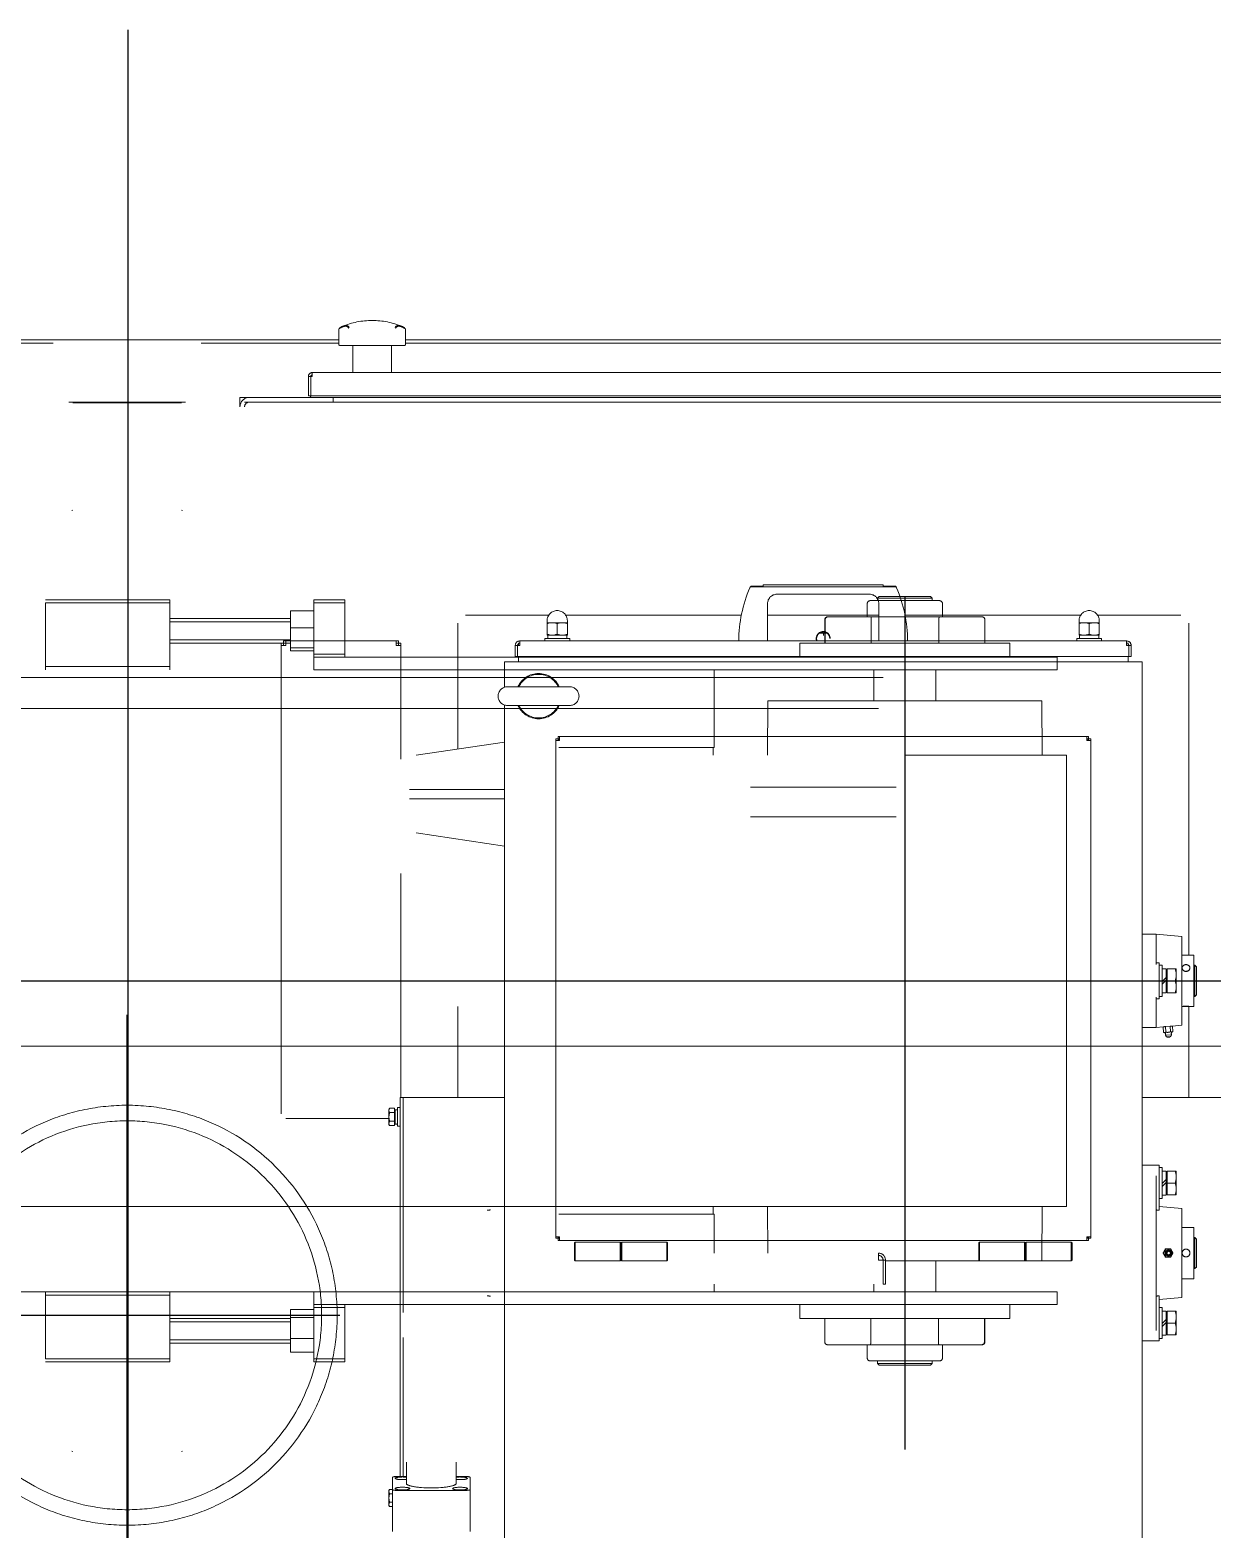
# Model space of a CAD drawing. Extents: x -681219 to -550379, y -242630 to -158199.
# Drawn here: x -668518 to -667758, y -209919 to -208955 of the extents above; entities that cross this region are included whole.
import ezdxf
from ezdxf.lldxf.tags import DXFTag

# ---------------------------------------------------------------- set-up
doc = ezdxf.new("R2010")
doc.units = 0
doc.header["$LTSCALE"] = 1000
doc.linetypes.add('DASHED2', pattern=[9.525, 6.35, -3.175])
doc.layers.get('0').update_dxf_attribs({"linetype": 'CONTINUOUS'})
doc.layers.add('center', color=253, linetype='CENTER2')
doc.layers.add('future', color=4, linetype='DASHED2', lineweight=0)
tags = doc.linetypes.add('CENTER2', pattern=[28.575, 19.05, -3.175, 3.175, -3.175]).pattern_tags.tags
tags[10:11] = [DXFTag(74, 4), DXFTag(75, 0), DXFTag(340, '0'), DXFTag(46, 0.0), DXFTag(50, 0.0), DXFTag(44, 0.0), DXFTag(45, 0.0)]
tags[8:9] = [DXFTag(74, 4), DXFTag(75, 0), DXFTag(340, '0'), DXFTag(46, 0.0), DXFTag(50, 0.0), DXFTag(44, 0.0), DXFTag(45, 0.0)]
tags[6:7] = [DXFTag(74, 4), DXFTag(75, 0), DXFTag(340, '0'), DXFTag(46, 0.0), DXFTag(50, 0.0), DXFTag(44, 0.0), DXFTag(45, 0.0)]
tags[4:5] = [DXFTag(74, 4), DXFTag(75, 0), DXFTag(340, '0'), DXFTag(46, 0.0), DXFTag(50, 0.0), DXFTag(44, 0.0), DXFTag(45, 0.0)]

# ---------------------------------------------------------------- blocks, each defined once
blk = doc.blocks.new('9001010002801XY_A_LD-PSC-Ⅲ_B_V_1', base_point=(1910.02, 1482.93))
at = {"color": 0, "linetype": 'ByBlock', "lineweight": -2}
blk.add_line((2483.02, 2235.93), (2483.02, 729.93), dxfattribs=at)
for radius in [135, 125]:
    blk.add_circle((2310.02, 1482.93), radius, dxfattribs=at)
at = {"layer": 'center', "ltscale": 2.017226}
blk.add_line((2310.02, 1634.39), (2310.02, 1346.18), dxfattribs=at)
at = {"layer": 'center', "ltscale": 11.787254}
blk.add_line((1316.8, 1482.93), (2503.25, 1482.93), dxfattribs=at)
blk = doc.blocks.new('*U130')
at = {"color": 0, "linetype": 'ByBlock', "lineweight": -2}
for p, q in [((135.53, 409), (135.53, 419.07)), ((178.35, 419.07), (178.35, 409)), ((-136.65, 412), (135.53, 412)), ((-136.65, 410), (-48.06, 410)), ((46.94, 410), (135.53, 410)), ((136.58, 408.5), (136.03, 408.5)), ((136.58, 408.5), (142.33, 408.5)), ((142.33, 408.5), (147.63, 408.5)), ((144.44, 391), (144.44, 408.5)), ((147.63, 408.5), (166.25, 408.5)), ((166.25, 408.5), (171.55, 408.5)), ((169.44, 408.5), (169.44, 391)), ((171.55, 408.5), (177.3, 408.5)), ((177.85, 408.5), (177.3, 408.5)), ((178.35, 412), (715.53, 412)), ((178.35, 410), (715.53, 410)), ((115.94, 388.5), (117.44, 388.5)), ((115.94, 388.5), (115.94, 376)), ((117.44, 388.5), (117.44, 376)), ((117.44, 376), (117.44, 388.5)), ((117.44, 388.5), (118.44, 388.5)), ((775.44, 391), (118.44, 391)), ((118.44, 388.5), (118.44, 391)), ((-38.06, 372), (36.94, 372)), ((34.44, 371.5), (-35.56, 371.5)), ((71.94, 369), (71.94, 375)), ((71.94, 375), (77.94, 375)), ((74.94, 372), (818.94, 372)), ((77.94, 375), (131.94, 375)), ((77.94, 372), (131.94, 372)), ((115.94, 376), (117.44, 376)), ((776.44, 376), (117.44, 376)), ((761.94, 375), (131.94, 375)), ((131.94, 375), (131.94, 372)), ((131.94, 375), (131.94, 372)), ((761.94, 372), (131.94, 372)), ((-35.56, 302.51), (-36.06, 302.41)), ((34.94, 302.41), (34.44, 302.51)), ((400.5, 253.69), (400.1, 253.22)), ((400.1, 253.22), (493.78, 253.22)), ((408.41, 253.69), (400.5, 253.69)), ((408.41, 254.5), (408.41, 253.69)), ((408.41, 254.5), (485.46, 254.5)), ((485.46, 254.5), (485.46, 253.69)), ((493.38, 253.69), (485.46, 253.69)), ((493.78, 253.22), (493.38, 253.69)), ((26.94, 245), (-53.06, 245)), ((-53.06, 202), (-53.06, 243)), ((-53.06, 243), (26.94, 243)), ((26.94, 243), (26.94, 245)), ((26.94, 202), (26.94, 243)), ((119.44, 245), (119.44, 243)), ((139.44, 245), (119.44, 245)), ((119.44, 243), (119.44, 210)), ((139.44, 243), (119.44, 243)), ((139.44, 245), (139.44, 243)), ((139.44, 243), (139.44, 210)), ((411.19, 242.5), (411.19, 218.5)), ((476.69, 248.5), (417.19, 248.5)), ((475.24, 234), (475.24, 242.4)), ((477.24, 244.4), (521.64, 244.4)), ((481.94, 246), (482.94, 247)), ((481.94, 246), (516.94, 246)), ((481.94, 244.4), (481.94, 246)), ((482.69, 218.5), (482.69, 242.5)), ((482.94, 247), (515.94, 247)), ((515.94, 247), (516.94, 246)), ((516.94, 246), (516.94, 244.4)), ((523.64, 242.4), (523.64, 234)), ((26.94, 233), (104.44, 233)), ((104.44, 226.89), (104.44, 237.83)), ((119.44, 237.83), (104.44, 237.83)), ((270.46, 235), (216.94, 235)), ((269.44, 230.2), (269.44, 231.5)), ((394.29, 235), (281.42, 235)), ((282.44, 231.5), (282.44, 230.2)), ((482.69, 235), (411.19, 235)), ((447.91, 217), (447.91, 232)), ((448.19, 217), (448.19, 232)), ((449.91, 234), (450.19, 234)), ((468.14, 234), (450.19, 234)), ((477.51, 234), (468.14, 234)), ((521.63, 234), (477.51, 234)), ((477.85, 232), (477.85, 217)), ((612.46, 235), (499.59, 235)), ((521.31, 232), (521.31, 217)), ((531.07, 234), (521.63, 234)), ((548.97, 234), (531.07, 234)), ((550.97, 232), (550.97, 217)), ((611.44, 230.2), (611.44, 231.5)), ((676.94, 235), (623.42, 235)), ((624.44, 231.5), (624.44, 230.2)), ((26.94, 230.75), (104.44, 230.75)), ((104.44, 214.06), (104.44, 226.89)), ((119.44, 226.89), (104.44, 226.89)), ((211.94, 230), (211.94, 148.93)), ((269.44, 230.2), (282.44, 230.2)), ((269.44, 230.2), (269.44, 229.62)), ((269.44, 229.62), (269.44, 222.78)), ((269.44, 222.78), (269.44, 222.2)), ((269.44, 222.2), (282.44, 222.2)), ((269.79, 220.1), (269.79, 222.2)), ((275.94, 229.62), (275.94, 222.78)), ((282.09, 222.2), (282.09, 220.1)), ((282.44, 229.62), (282.44, 230.2)), ((282.44, 229.62), (282.44, 222.78)), ((282.44, 222.2), (282.44, 222.78)), ((449.35, 223.5), (444.53, 223.5)), ((447.08, 223.5), (447.08, 221.94)), ((611.44, 230.2), (624.44, 230.2)), ((611.44, 230.2), (611.44, 229.62)), ((611.44, 229.62), (611.44, 222.78)), ((611.44, 222.78), (611.44, 222.2)), ((611.44, 222.2), (624.44, 222.2)), ((611.79, 220.1), (611.79, 222.2)), ((617.94, 229.62), (617.94, 222.78)), ((624.09, 222.2), (624.09, 220.1)), ((624.44, 229.62), (624.44, 230.2)), ((624.44, 229.62), (624.44, 222.78)), ((624.44, 222.2), (624.44, 222.78)), ((681.94, 16.5), (681.94, 230)), ((26.94, 219.25), (104.44, 219.25)), ((104.44, 217), (26.94, 217)), ((98.44, 217), (99.94, 217)), ((98.44, 217), (98.44, 215.5)), ((98.44, 215.5), (101.44, 215.5)), ((98.44, 215.5), (98.44, -85.5)), ((99.94, 218.5), (99.94, 217)), ((101.44, 218.5), (99.94, 218.5)), ((101.44, 217), (99.94, 217)), ((99.94, 217), (99.94, 215.5)), ((101.44, 218.5), (101.44, 215.5)), ((172.44, 218.5), (101.44, 218.5)), ((104.44, 212.17), (104.44, 214.06)), ((119.44, 214.06), (104.44, 214.06)), ((119.44, 212.17), (104.44, 212.17)), ((172.44, 218.5), (172.44, 215.5)), ((173.94, 218.5), (172.44, 218.5)), ((173.94, 217), (172.44, 217)), ((175.44, 215.5), (172.44, 215.5)), ((173.94, 218.5), (173.94, 217)), ((175.44, 217), (173.94, 217)), ((173.94, 215.5), (173.94, 217)), ((175.44, 215.5), (175.44, 217)), ((175.44, 142.54), (175.44, 215.5)), ((248.94, 215.5), (250.44, 215.5)), ((248.94, 215.5), (248.94, 208.5)), ((250.44, 215.5), (250.44, 208.5)), ((250.44, 208.5), (250.44, 215.5)), ((250.44, 215.5), (251.94, 215.5)), ((251.94, 217), (250.94, 217)), ((250.94, 215.5), (250.94, 217)), ((641.94, 218.5), (251.94, 218.5)), ((251.94, 215.5), (251.94, 218.5)), ((283.94, 220.1), (267.94, 220.1)), ((267.94, 218.5), (267.94, 220.1)), ((283.94, 220.1), (283.94, 218.5)), ((431.94, 217), (451.88, 217)), ((431.94, 208), (431.94, 217)), ((547.34, 217), (451.88, 217)), ((547.34, 217), (566.94, 217)), ((566.94, 217), (566.94, 208)), ((625.94, 220.1), (609.94, 220.1)), ((609.94, 218.5), (609.94, 220.1)), ((625.94, 220.1), (625.94, 218.5)), ((641.94, 215.5), (641.94, 218.5)), ((642.94, 217), (641.94, 217)), ((641.94, 215.5), (643.44, 215.5)), ((642.94, 215.5), (642.94, 217)), ((643.44, 215.5), (643.44, 208.5)), ((643.44, 208.5), (643.44, 215.5)), ((644.94, 215.5), (643.44, 215.5)), ((644.94, 208.5), (644.94, 215.5)), ((119.44, 210), (119.44, 208)), ((139.44, 210), (119.44, 210)), ((499.44, 208), (119.44, 208)), ((119.44, 200), (119.44, 208)), ((139.44, 210), (139.44, 208)), ((249.94, 205), (241.94, 205)), ((241.94, 205), (241.94, 188.66)), ((248.94, 208.5), (250.44, 208.5)), ((643.94, 205), (249.94, 205)), ((316.94, 208.5), (250.44, 208.5)), ((643.44, 208.5), (250.94, 208.5)), ((250.94, 205), (250.94, 208.5)), ((499.44, 208), (597.44, 208)), ((597.44, 208), (597.44, 200)), ((642.94, 205), (642.94, 208.5)), ((644.94, 208.5), (643.44, 208.5)), ((651.94, 205), (643.94, 205)), ((651.94, -847.34), (651.94, 205)), ((-1261.56, 195), (485.44, 195)), ((26.94, 202), (-53.06, 202)), ((-53.06, 202), (-53.06, 200)), ((26.94, 200), (26.94, 202)), ((499.44, 200), (119.44, 200)), ((376.94, 194), (376.94, 200)), ((376.94, 150.02), (376.94, 194)), ((479.44, 180), (479.44, 200)), ((499.44, 200), (597.44, 200)), ((519.44, 200), (519.44, 180)), ((243.94, 189), (283.94, 189)), ((482.44, 175), (-1258.56, 175)), ((241.94, 177.34), (241.94, -535)), ((283.94, 177), (243.94, 177)), ((411.05, 145), (411.44, 180)), ((411.44, 180), (587.44, 180)), ((587.44, 180), (587.83, 145)), ((274.94, 155.5), (276.44, 155.5)), ((274.94, 155.5), (274.94, 154.5)), ((274.94, 154.5), (277.44, 154.5)), ((274.94, 154.5), (274.94, -164.5)), ((276.44, 157), (276.44, 155.5)), ((277.44, 157), (276.44, 157)), ((277.44, 155.5), (276.44, 155.5)), ((276.44, 155.5), (276.44, 154.5)), ((276.94, 155), (277.44, 155)), ((276.94, 154.5), (276.94, 155)), ((277.44, 157), (277.44, 154.5)), ((616.44, 157), (277.44, 157)), ((616.44, 157), (616.44, 154.5)), ((617.44, 157), (616.44, 157)), ((617.44, 155.5), (616.44, 155.5)), ((616.44, 155), (616.94, 155)), ((616.44, 154.5), (618.94, 154.5)), ((616.94, 155), (616.94, 154.5)), ((617.44, 157), (617.44, 155.5)), ((618.94, 155.5), (617.44, 155.5)), ((617.44, 154.5), (617.44, 155.5)), ((618.94, 154.5), (618.94, 155.5)), ((618.94, -164.5), (618.94, 154.5)), ((185.2, 144.95), (241.94, 153.39)), ((276.94, 150.02), (376.94, 150.02)), ((276.94, 149.98), (276.94, 150.02)), ((277.83, 149.98), (276.94, 149.98)), ((376.14, 149.98), (277.83, 149.98)), ((376.14, 145), (376.14, 149.98)), ((499.44, 145), (603.44, 145)), ((603.44, 145), (603.44, -145)), ((241.94, 123), (180.94, 123)), ((241.94, 117), (180.94, 117)), ((493.78, 124.5), (400.1, 124.5)), ((493.78, 105.5), (400.1, 105.5)), ((241.94, 86.61), (185.2, 95.05)), ((175.44, -75), (175.44, 68.96)), ((651.94, 30), (660.94, 30)), ((660.94, 27.35), (660.94, 30)), ((660.94, 30), (677.44, 28.56)), ((660.94, 10.48), (660.94, 27.35)), ((677.44, 28.56), (677.44, -28.56)), ((660.94, 11.5), (662.94, 11.5)), ((662.94, -11.5), (662.94, 11.5)), ((662.94, 10), (664.94, 10)), ((664.94, -10), (664.94, 10)), ((677.44, 16.5), (685.24, 16.5)), ((685.24, -16.5), (685.24, 16.5)), ((685.24, 10), (685.94, 10)), ((685.94, -10), (685.94, 10)), ((685.94, 10), (686.94, 9)), ((664.94, 7.7), (667.54, 7.7)), ((667.54, 2.22), (664.94, -0.38)), ((664.94, -2.22), (667.54, 0.38)), ((667.54, 7.7), (667.54, 2.22)), ((667.54, 7.3), (668.14, 7.3)), ((667.54, 2.22), (667.54, 0.38)), ((667.54, 0.38), (667.54, -7.7)), ((668.14, 0), (668.14, 7.69)), ((668.14, 7.69), (673.25, 7.69)), ((668.14, -7.69), (668.14, 0)), ((668.14, 0), (673.25, 0)), ((673.94, 7.69), (673.25, 7.69)), ((673.94, -7.69), (673.94, 7.69)), ((686.94, 9), (686.94, -9)), ((667.54, -7.7), (664.94, -7.7)), ((668.14, -7.3), (667.54, -7.3)), ((668.14, -7.69), (673.25, -7.69)), ((673.25, -7.69), (673.94, -7.69)), ((686.94, -9), (685.94, -10)), ((211.94, -16.5), (211.94, -75)), ((660.94, -10.48), (660.94, -27.35)), ((660.94, -11.5), (662.94, -11.5)), ((664.94, -10), (662.94, -10)), ((677.74, -16.5), (677.44, -16.5)), ((682.74, -16.5), (677.74, -16.5)), ((681.94, -75), (681.94, -16.5)), ((685.24, -16.5), (682.74, -16.5)), ((685.94, -10), (685.24, -10)), ((660.94, -30), (660.94, -27.35)), ((677.44, -28.56), (671.51, -29.08)), ((660.94, -30), (651.94, -30)), ((665.53, -29.6), (660.94, -30)), ((665.53, -29.6), (665.84, -33.16)), ((666.56, -33.49), (665.84, -33.16)), ((667.01, -29.35), (670, -29.09)), ((667.01, -29.35), (667.33, -33.03)), ((667.01, -35), (670.99, -34.66)), ((667.01, -35), (667.1, -34.66)), ((667.67, -35.95), (667.01, -35)), ((667.67, -35.95), (670.5, -35.7)), ((670, -29.09), (670.32, -32.76)), ((670.99, -34.66), (670.5, -35.7)), ((670.84, -34.33), (670.99, -34.66)), ((671.82, -32.63), (671.17, -33.09)), ((671.51, -29.08), (671.82, -32.63)), ((176.94, -75), (174.94, -75)), ((174.94, -75), (174.94, -78)), ((182.94, -75), (176.94, -75)), ((176.94, -75.17), (176.94, -75)), ((176.94, -78), (176.94, -75)), ((241.94, -75), (182.94, -75)), ((651.94, -75), (710.94, -75)), ((167.74, -82.72), (168.17, -81.98)), ((167.74, -87.5), (167.74, -82.72)), ((171.24, -81.98), (168.17, -81.98)), ((171.24, -84.74), (168.17, -84.74)), ((171.24, -81.98), (171.24, -84.74)), ((171.24, -83.05), (171.74, -83.05)), ((171.24, -84.74), (171.24, -90.26)), ((171.74, -82.85), (171.74, -92.15)), ((171.74, -82.85), (173.34, -82.85)), ((173.34, -81.5), (173.34, -93.5)), ((173.34, -81.5), (174.94, -81.5)), ((174.94, -318.67), (174.94, -78)), ((176.94, -213.29), (176.94, -78)), ((101.44, -88.5), (167.74, -88.5)), ((167.74, -87.5), (167.74, -92.28)), ((168.17, -93.03), (167.74, -92.28)), ((171.24, -90.26), (168.17, -90.26)), ((171.24, -93.03), (168.17, -93.03)), ((171.24, -90.26), (171.24, -93.03)), ((171.74, -91.95), (171.24, -91.95)), ((173.34, -92.15), (173.11, -92.15)), ((174.94, -93.5), (173.34, -93.5)), ((651.94, -118.5), (662.94, -118.5)), ((660.94, -125.27), (660.94, -162.67)), ((662.94, -130), (662.94, -118.5)), ((662.94, -120), (664.94, -120)), ((664.94, -140), (664.94, -120)), ((664.94, -122.3), (667.54, -122.3)), ((667.54, -122.3), (667.54, -127.78)), ((667.54, -122.7), (668.14, -122.7)), ((668.14, -130), (668.14, -122.31)), ((668.14, -122.31), (673.25, -122.31)), ((673.94, -122.31), (673.25, -122.31)), ((673.94, -137.69), (673.94, -122.31)), ((662.94, -130), (662.94, -147.48)), ((667.54, -127.78), (664.94, -130.38)), ((664.94, -132.22), (667.54, -129.62)), ((667.54, -127.78), (667.54, -129.62)), ((667.54, -129.62), (667.54, -137.7)), ((668.14, -137.69), (668.14, -130)), ((668.14, -130), (673.25, -130)), ((664.94, -140), (662.94, -140)), ((667.54, -137.7), (664.94, -137.7)), ((668.14, -137.3), (667.54, -137.3)), ((668.14, -137.69), (673.25, -137.69)), ((673.25, -137.69), (673.94, -137.69)), ((499.44, -145), (-1290.91, -145)), ((499.44, -145), (-495.23, -145)), ((276.94, -150.02), (276.94, -149.98)), ((276.94, -149.98), (277.83, -149.98)), ((376.94, -150.02), (276.94, -150.02)), ((277.83, -149.98), (376.14, -149.98)), ((296.94, -149.98), (296.94, -150.02)), ((376.14, -149.98), (376.14, -145)), ((376.94, -175), (376.94, -150.02)), ((411.38, -175), (411.05, -145)), ((499.44, -145), (603.44, -145)), ((587.83, -145), (587.44, -180)), ((662.94, -145.17), (677.44, -146.44)), ((677.44, -146.44), (677.44, -203.56)), ((660.94, -187.33), (660.94, -162.67)), ((677.44, -158.5), (685.24, -158.5)), ((685.24, -191.5), (685.24, -158.5)), ((274.94, -164.5), (277.44, -164.5)), ((274.94, -164.5), (274.94, -165.5)), ((274.94, -165.5), (276.44, -165.5)), ((276.44, -164.5), (276.44, -165.5)), ((276.44, -167), (276.44, -165.5)), ((276.44, -165.5), (277.44, -165.5)), ((276.44, -167), (277.44, -167)), ((276.94, -165), (276.94, -164.5)), ((277.44, -165), (276.94, -165)), ((277.44, -167), (277.44, -164.5)), ((277.44, -167), (616.44, -167)), ((286.94, -168.5), (287.44, -168)), ((286.94, -179.5), (286.94, -168.5)), ((287.44, -168), (287.44, -180)), ((287.44, -168), (316.44, -168)), ((316.44, -180), (316.44, -168)), ((316.44, -168), (316.94, -168.5)), ((316.94, -168.5), (317.44, -168)), ((316.94, -168.5), (316.94, -179.5)), ((316.94, -179.5), (316.94, -168.5)), ((317.44, -168), (317.44, -180)), ((317.44, -168), (346.44, -168)), ((346.44, -180), (346.44, -168)), ((346.44, -168), (346.94, -168.5)), ((346.94, -168.5), (346.94, -179.5)), ((546.94, -168.5), (547.44, -168)), ((546.94, -179.5), (546.94, -168.5)), ((547.44, -168), (547.44, -180)), ((547.44, -168), (576.44, -168)), ((576.44, -180), (576.44, -168)), ((576.44, -168), (576.94, -168.5)), ((576.94, -168.5), (577.44, -168)), ((576.94, -168.5), (576.94, -179.5)), ((576.94, -179.5), (576.94, -168.5)), ((577.44, -168), (577.44, -180)), ((577.44, -168), (606.44, -168)), ((606.44, -180), (606.44, -168)), ((606.44, -168), (606.94, -168.5)), ((606.94, -168.5), (606.94, -179.5)), ((618.94, -164.5), (616.44, -164.5)), ((616.44, -167), (616.44, -164.5)), ((616.94, -165), (616.44, -165)), ((616.44, -165.5), (617.44, -165.5)), ((616.44, -167), (617.44, -167)), ((616.94, -164.5), (616.94, -165)), ((617.44, -165.5), (617.44, -164.5)), ((618.94, -165.5), (617.44, -165.5)), ((617.44, -167), (617.44, -165.5)), ((618.94, -165.5), (618.94, -164.5)), ((667.01, -172.4), (667.33, -172.4)), ((667.33, -172.4), (670.32, -172.4)), ((685.24, -165), (685.94, -165)), ((685.94, -185), (685.94, -165)), ((685.94, -165), (686.94, -166)), ((686.94, -166), (686.94, -184)), ((287.44, -180), (286.94, -179.5)), ((316.44, -180), (287.44, -180)), ((316.94, -179.5), (316.44, -180)), ((317.44, -180), (316.94, -179.5)), ((346.44, -180), (317.44, -180)), ((346.94, -179.5), (346.44, -180)), ((482.44, -175), (482.44, -179.5)), ((482.44, -179.5), (485.44, -179.5)), ((486.94, -179.5), (485.44, -179.5)), ((485.44, -195), (485.44, -179.5)), ((485.44, -179.5), (485.44, -190.5)), ((486.94, -195), (486.94, -179.5)), ((486.94, -180), (587.44, -180)), ((519.44, -180), (519.44, -200)), ((547.44, -180), (546.94, -179.5)), ((576.44, -180), (547.44, -180)), ((576.94, -179.5), (576.44, -180)), ((577.44, -180), (576.94, -179.5)), ((606.44, -180), (577.44, -180)), ((606.94, -179.5), (606.44, -180)), ((665.53, -175), (665.84, -175)), ((667.01, -177.6), (667.33, -177.6)), ((670.32, -177.6), (667.33, -177.6)), ((485.44, -190.5), (485.44, -195)), ((660.94, -187.33), (660.94, -224.73)), ((685.24, -191.5), (677.44, -191.5)), ((685.94, -185), (685.24, -185)), ((686.94, -184), (685.94, -185)), ((-1290.91, -200), (119.44, -200)), ((-93.06, -200), (119.44, -200)), ((-53.06, -200), (-53.06, -202)), ((-53.06, -243), (-53.06, -202)), ((-53.06, -202), (26.94, -202)), ((26.94, -202), (26.94, -200)), ((26.94, -243), (26.94, -202)), ((119.44, -200), (499.44, -200)), ((119.44, -200), (119.44, -208)), ((376.94, -200), (376.94, -195)), ((479.44, -200), (479.44, -195)), ((486.94, -195), (485.44, -195)), ((499.44, -200), (597.44, -200)), ((597.44, -200), (597.44, -208)), ((104.44, -216.35), (104.44, -211.3)), ((119.44, -211.3), (104.44, -211.3)), ((119.44, -208), (499.44, -208)), ((119.44, -208), (119.44, -210)), ((119.44, -210), (119.44, -243)), ((139.44, -210), (119.44, -210)), ((139.44, -208), (139.44, -210)), ((139.44, -210), (139.44, -243)), ((431.94, -217), (431.94, -208)), ((499.44, -208), (597.44, -208)), ((566.94, -208), (566.94, -217)), ((662.94, -202.52), (662.94, -220)), ((677.44, -203.56), (662.94, -204.83)), ((662.94, -210), (664.94, -210)), ((664.94, -230), (664.94, -210)), ((26.94, -217), (104.44, -217)), ((26.94, -219.25), (104.44, -219.25)), ((104.44, -230.05), (104.44, -216.35)), ((119.44, -216.35), (104.44, -216.35)), ((451.54, -217), (431.94, -217)), ((447.91, -232), (447.91, -217)), ((451.54, -217), (566.94, -217)), ((477.57, -232), (477.57, -217)), ((521.03, -232), (521.03, -217)), ((550.69, -217), (550.69, -232)), ((550.97, -217), (550.97, -232)), ((662.94, -220), (662.94, -231.5)), ((664.94, -212.3), (667.54, -212.3)), ((667.54, -217.78), (664.94, -220.38)), ((664.94, -222.22), (667.54, -219.62)), ((667.54, -212.3), (667.54, -217.78)), ((667.54, -212.7), (668.14, -212.7)), ((667.54, -217.78), (667.54, -219.62)), ((667.54, -219.62), (667.54, -227.7)), ((668.14, -220), (668.14, -212.31)), ((668.14, -212.31), (673.25, -212.31)), ((668.14, -227.69), (668.14, -220)), ((668.14, -220), (673.25, -220)), ((673.94, -212.31), (673.25, -212.31)), ((673.94, -227.69), (673.94, -212.31)), ((26.94, -230.75), (104.44, -230.75)), ((104.44, -238.7), (104.44, -230.05)), ((119.44, -230.05), (104.44, -230.05)), ((176.94, -318.67), (176.94, -229.29)), ((664.94, -230), (662.94, -230)), ((667.54, -227.7), (664.94, -227.7)), ((668.14, -227.3), (667.54, -227.3)), ((668.14, -227.69), (673.25, -227.69)), ((673.25, -227.69), (673.94, -227.69)), ((104.44, -233), (26.94, -233)), ((119.44, -238.7), (104.44, -238.7)), ((449.91, -234), (467.81, -234)), ((467.81, -234), (477.25, -234)), ((475.24, -242.4), (475.24, -234)), ((477.25, -234), (521.37, -234)), ((521.37, -234), (530.74, -234)), ((523.64, -234), (523.64, -242.4)), ((530.74, -234), (548.69, -234)), ((548.97, -234), (548.69, -234)), ((662.94, -231.5), (651.94, -231.5)), ((26.94, -243), (-53.06, -243)), ((-53.06, -245), (26.94, -245)), ((26.94, -245), (26.94, -243)), ((119.44, -243), (119.44, -245)), ((139.44, -243), (119.44, -243)), ((139.44, -245), (119.44, -245)), ((139.44, -243), (139.44, -245)), ((477.24, -244.4), (521.64, -244.4)), ((481.94, -246), (481.94, -244.4)), ((516.94, -246), (481.94, -246)), ((482.94, -247), (481.94, -246)), ((482.94, -247), (515.94, -247)), ((516.94, -246), (515.94, -247)), ((516.94, -244.4), (516.94, -246)), ((-36.06, -302.41), (-35.56, -302.51)), ((34.44, -302.51), (34.94, -302.41)), ((178.94, -323.13), (178.94, -309.35)), ((210.94, -309.35), (210.94, -323.13)), ((167.74, -327.72), (168.17, -326.97)), ((167.74, -332.5), (167.74, -327.72)), ((169.94, -326.97), (168.17, -326.97)), ((169.94, -319.2), (169.94, -327.05)), ((169.94, -327.05), (169.94, -354.11)), ((178.94, -318.67), (172.94, -318.67)), ((172.94, -327.59), (216.94, -327.59)), ((216.94, -318.67), (210.94, -318.67)), ((219.94, -327.05), (219.94, -319.2)), ((219.94, -327.05), (219.94, -354.11)), ((167.74, -332.5), (167.74, -337.28)), ((168.17, -338.03), (167.74, -337.28)), ((169.94, -329.74), (168.17, -329.74)), ((169.94, -335.26), (168.17, -335.26)), ((169.94, -338.03), (168.17, -338.03))]:
    blk.add_line(p, q, dxfattribs=at)
for centre, radius, start, end in [((156.94, 374.5), 50, 67.2788, 112.64418), ((136.03, 409), 0.5, 180, 270), ((177.85, 409), 0.5, 270, 0), ((118.44, 388.5), 2.5, 90, 180), ((118.44, 388.5), 1, 90, 180), ((120.44, 385.5), 4, 120, 131.40962), ((77.94, 369), 6, 90, 180), ((77.94, 369), 3, 90, 180), ((125.94, 379.5), 9.5, 201.61827, 208.27371), ((478.44, 218.5), 85.75, 156.49735, 180), ((402.55, 251.5), 3, 144.92578, 156.49735), ((402.55, 251.5), 3, 133.15175, 144.92578), ((491.32, 251.5), 3, 35.07422, 46.84825), ((491.32, 251.5), 3, 23.50265, 35.07422), ((415.44, 218.5), 85.75, 0, 23.50265), ((417.19, 242.5), 6, 90, 180), ((477.24, 242.4), 2, 90, 180), ((476.69, 242.5), 6, 0, 90), ((521.64, 242.4), 2, 0, 90), ((275.94, 231.5), 6.5, 0, 180), ((449.91, 232), 2, 90, 180), ((450.19, 232), 2, 90, 180), ((548.97, 232), 2, 0, 90), ((617.94, 231.5), 6.5, 0, 180), ((272.69, 220.73), 9.46, 69.91447, 110.08385), ((272.69, 231.67), 9.46, 249.91609, 290.08559), ((279.19, 220.73), 9.46, 69.91609, 110.08559), ((279.19, 231.67), 9.46, 249.91447, 290.08385), ((446.94, 220), 4.5, 0, 199.47122), ((446.94, 220), 4.25, 0, 200.66732), ((614.69, 220.73), 9.46, 69.91447, 110.08385), ((614.69, 231.67), 9.46, 249.91609, 290.08559), ((621.19, 220.73), 9.46, 69.91609, 110.08559), ((621.19, 231.67), 9.46, 249.91447, 290.08385), ((251.94, 215.5), 3, 90, 180), ((251.94, 215.5), 1.5, 131.81031, 180), ((641.94, 215.5), 3, 0, 90), ((641.94, 215.5), 1.5, 0, 48.18969), ((263.94, 183), 14.55, 24.35387, 155.64613), ((263.94, 183), 14, 25.32381, 154.67619), ((243.94, 183), 6, 90, 270), ((283.94, 183), 6, 270, 90), ((263.94, 183), 14.55, 204.35387, 335.64613), ((263.94, 183), 14, 205.32381, 334.67619), ((662.73, 3.85), 11.2, 339.91447, 20.08385), ((662.73, -3.85), 11.2, 339.91609, 20.08559), ((680.24, -32.82), 16.51, 81.29237, 98.70763), ((664.66, -19.73), 9.91, 275.00369, 283.71252), ((666.49, -31.98), 1.34, 240.98178, 309.01822), ((666.13, -34.4), 1, 345, 65), ((669, -34.83), 1.5, 226.81031, 270), ((669, -34.83), 1.5, 270, 323.18969), ((670.65, -19.25), 9.86, 266.22918, 274.97659), ((670.97, -31.59), 1.34, 240.98178, 309.01822), ((671.74, -33.91), 1, 125, 205), ((170.21, -83.36), 2.47, 145.9363, 214.06079), ((170.21, -91.64), 2.47, 145.93893, 214.06398), ((171.97, -87.5), 4.65, 267.11163, 287.07935), ((173.11, -87.5), 4.65, 263.01254, 272.88837), ((662.73, -126.15), 11.2, 339.91447, 20.08385), ((662.73, -133.85), 11.2, 339.91609, 20.08559), ((2220.13, -21125.92), 21072.53, 95.411168, 95.41663), ((-1326.25, -21125.92), 21072.53, 84.58337, 84.588832), ((218.63, 82.04), 515.55, 330.09361, 330.42615), ((610.88, -141.66), 64.28, 328.75859, 331.4304), ((615.37, -205.74), 64.28, 28.5696, 31.24141), ((680.24, -175), 2.5, 0, 180), ((482.44, -179.5), 4.5, 0, 90), ((482.44, -179.5), 3, 0, 90), ((218.63, -432.04), 515.55, 29.57385, 29.90639), ((610.68, -208.46), 64.52, 28.57455, 31.23645), ((615.16, -144.14), 64.52, 328.76355, 331.42545), ((680.24, -175), 2.5, 180, 0), ((482.44, -190.5), 3, 357.90774, 0), ((2220.13, 20775.92), 21072.53, 264.58337, 264.588832), ((-1326.25, 20775.92), 21072.53, 275.411168, 275.41663), ((662.73, -216.15), 11.2, 339.91447, 20.08385), ((662.73, -223.85), 11.2, 339.91609, 20.08559), ((449.91, -232), 2, 180, 270), ((548.69, -232), 2, 270, 0), ((548.97, -232), 2, 270, 0), ((477.24, -242.4), 2, 180, 270), ((521.64, -242.4), 2, 270, 0), ((170.21, -328.36), 2.47, 145.9363, 214.06079), ((170.21, -336.64), 2.47, 145.93893, 214.06398)]:
    blk.add_arc(centre, radius, start, end, dxfattribs=at)
at = {"color": 0, "linetype": 'ByBlock', "lineweight": -2, "extrusion": (0, 0, -1)}
for centre, major_axis, ratio, start_param, end_param in [((136.58, 419.51), (0.251, -0.432), 0.845529, 2.027916, 3.262073), ((177.3, 419.51), (-0.251, -0.432), 0.845529, 3.021113, 4.25527), ((680.24, 8.25), (2.5, 0), 0.866025, 3.141593, 6.283185), ((680.24, 8.25), (-2.5, 0), 0.866025, 3.141593, 6.283185), ((172.94, -319.2), (3, 0), 0.178389, 3.141593, 4.712389), ((172.94, -327.05), (-3, 0), 0.178389, 4.712389, 6.283185), ((176.44, -319.83), (4.75, 0), 0.178389, 1.016534, 5.266651), ((194.94, -323.13), (-16, 0), 0.178389, 3.141593, 6.283185), ((213.44, -319.83), (-4.75, 0), 0.178389, 1.016534, 5.266651), ((216.94, -319.2), (3, 0), 0.178389, 4.712389, 6.283185), ((216.94, -327.05), (-3, 0), 0.178389, 3.141593, 4.712389)]:
    blk.add_ellipse(centre, major_axis=major_axis, ratio=ratio, start_param=start_param, end_param=end_param, dxfattribs=at)
for centre, major_axis, ratio in [((669, -175), (0, 2), 0.996195), ((669.09, -175), (0, 1.42), 0.996195), ((669.09, -175), (0, 1.12), 0.996195), ((176.44, -326.43), (-4.75, 0), 0.178389), ((213.44, -326.43), (4.75, 0), 0.178389)]:
    blk.add_ellipse(centre, major_axis=major_axis, ratio=ratio, dxfattribs=at)
at = {"color": 0, "linetype": 'ByBlock', "lineweight": -2}
for points, knots in [([(135.53, 419.05), (135.53, 419.07), (135.54, 419.08), (135.58, 419.15), (135.65, 419.21), (135.85, 419.35), (135.98, 419.42), (136.14, 419.51)], [0.6913758, 0.6913758, 0.6913758, 0.6913758, 0.75, 0.75, 0.875, 0.875, 1, 1, 1, 1]), ([(136.14, 419.51), (136.87, 419.93), (137.54, 420.26), (138.46, 420.58), (138.75, 420.66), (139.3, 420.77), (139.56, 420.8), (140.29, 420.8), (140.7, 420.69), (141.38, 420.25), (141.64, 419.93), (141.84, 419.51)], [0, 0, 0, 0, 0.25, 0.25, 0.375, 0.375, 0.5, 0.5, 0.75, 0.75, 1, 1, 1, 1]), ([(142.19, 419.96), (141.99, 420.39), (141.72, 420.72), (141.03, 421.15), (140.61, 421.26), (139.86, 421.26), (139.6, 421.24), (139.04, 421.13), (138.74, 421.04), (137.8, 420.72), (137.12, 420.39), (136.37, 419.96)], [0, 0, 0, 0, 0.25, 0.25, 0.5, 0.5, 0.625, 0.625, 0.75, 0.75, 1, 1, 1, 1]), ([(177.51, 419.96), (176.76, 420.39), (176.08, 420.72), (174.83, 421.15), (174.27, 421.26), (173.52, 421.26), (173.29, 421.24), (172.87, 421.13), (172.68, 421.04), (172.16, 420.72), (171.89, 420.39), (171.69, 419.96)], [0, 0, 0, 0, 0.25, 0.25, 0.5, 0.5, 0.625, 0.625, 0.75, 0.75, 1, 1, 1, 1]), ([(172.04, 419.51), (172.24, 419.93), (172.5, 420.26), (173.01, 420.58), (173.2, 420.66), (173.61, 420.77), (173.83, 420.8), (174.56, 420.8), (175.12, 420.69), (176.34, 420.25), (177.01, 419.93), (177.74, 419.51)], [0, 0, 0, 0, 0.25, 0.25, 0.375, 0.375, 0.5, 0.5, 0.75, 0.75, 1, 1, 1, 1]), ([(177.74, 419.51), (177.9, 419.42), (178.03, 419.35), (178.23, 419.21), (178.3, 419.15), (178.34, 419.08), (178.35, 419.07), (178.35, 419.05)], [0, 0, 0, 0, 0.125, 0.125, 0.25, 0.25, 0.3086289, 0.3086289, 0.3086289, 0.3086289]), ([(477.85, 232), (477.85, 232.15), (477.85, 232.3), (477.84, 232.58), (477.83, 232.72), (477.81, 232.98), (477.8, 233.1), (477.77, 233.31), (477.75, 233.41), (477.72, 233.58), (477.7, 233.65), (477.66, 233.78), (477.65, 233.83), (477.61, 233.92), (477.59, 233.95), (477.55, 233.99), (477.53, 234), (477.51, 234)], [0, 0, 0, 0, 0.125, 0.125, 0.25, 0.25, 0.375, 0.375, 0.5, 0.5, 0.625, 0.625, 0.75, 0.75, 0.875, 0.875, 1, 1, 1, 1]), ([(521.31, 232), (521.31, 232.15), (521.31, 232.3), (521.32, 232.58), (521.33, 232.72), (521.35, 232.98), (521.36, 233.1), (521.39, 233.31), (521.41, 233.41), (521.44, 233.58), (521.46, 233.65), (521.49, 233.78), (521.51, 233.83), (521.54, 233.92), (521.56, 233.95), (521.6, 233.99), (521.62, 234), (521.63, 234)], [0, 0, 0, 0, 0.125, 0.125, 0.25, 0.25, 0.375, 0.375, 0.5, 0.5, 0.625, 0.625, 0.75, 0.75, 0.875, 0.875, 1, 1, 1, 1]), ([(682.74, 8.25), (682.74, 7.68), (682.47, 7.1), (681.55, 6.25), (680.89, 5.99), (679.59, 5.99), (678.94, 6.24), (678.01, 7.1), (677.74, 7.68), (677.74, 8.25)], [0, 0, 0, 0, 0.25, 0.25, 0.5, 0.5, 0.75, 0.75, 1, 1, 1, 1]), ([(667.33, -33.03), (667.83, -33.12), (668.34, -33.17), (669.1, -33.1), (669.35, -33.06), (669.84, -32.94), (670.08, -32.86), (670.32, -32.76)], [0, 0, 0, 0, 0.5, 0.5, 0.75, 0.75, 1, 1, 1, 1]), ([(167.74, -87.5), (167.74, -87.03), (167.78, -86.57), (167.93, -85.65), (168.04, -85.19), (168.17, -84.74)], [0, 0, 0, 0, 0.5, 0.5, 1, 1, 1, 1]), ([(168.17, -90.26), (168.04, -89.82), (167.93, -89.36), (167.78, -88.44), (167.74, -87.97), (167.74, -87.5)], [0, 0, 0, 0, 0.5, 0.5, 1, 1, 1, 1]), ([(477.57, -232), (477.57, -232.15), (477.57, -232.3), (477.55, -232.58), (477.55, -232.72), (477.53, -232.98), (477.51, -233.1), (477.49, -233.31), (477.47, -233.41), (477.44, -233.58), (477.42, -233.65), (477.39, -233.78), (477.37, -233.83), (477.34, -233.92), (477.32, -233.95), (477.28, -233.99), (477.26, -234), (477.25, -234)], [0, 0, 0, 0, 0.125, 0.125, 0.25, 0.25, 0.375, 0.375, 0.5, 0.5, 0.625, 0.625, 0.75, 0.75, 0.875, 0.875, 1, 1, 1, 1]), ([(521.03, -232), (521.03, -232.15), (521.03, -232.3), (521.04, -232.58), (521.05, -232.72), (521.07, -232.98), (521.08, -233.1), (521.11, -233.31), (521.13, -233.41), (521.16, -233.58), (521.18, -233.65), (521.22, -233.78), (521.23, -233.83), (521.27, -233.92), (521.29, -233.95), (521.33, -233.99), (521.35, -234), (521.37, -234)], [0, 0, 0, 0, 0.125, 0.125, 0.25, 0.25, 0.375, 0.375, 0.5, 0.5, 0.625, 0.625, 0.75, 0.75, 0.875, 0.875, 1, 1, 1, 1]), ([(167.74, -332.5), (167.74, -332.03), (167.78, -331.57), (167.93, -330.65), (168.04, -330.19), (168.17, -329.74)], [0, 0, 0, 0, 0.5, 0.5, 1, 1, 1, 1]), ([(168.17, -335.26), (168.04, -334.82), (167.93, -334.36), (167.78, -333.44), (167.74, -332.97), (167.74, -332.5)], [0, 0, 0, 0, 0.5, 0.5, 1, 1, 1, 1])]:
    blk.add_open_spline(points, degree=3, knots=knots, dxfattribs=at)
at = {"layer": 'center', "ltscale": 29.338309}
for p, q in [((0, -1235.62), (0, 611.24)), ((499.44, 247), (499.44, -301.36)), ((-3104.56, 0), (1087.15, 0))]:
    blk.add_line(p, q, dxfattribs=at)
at = {"rotation": 90.00000000000001}
blk.add_blockref('9001010002801XY_A_LD-PSC-Ⅲ_B_V_1', (-0.56, -615), dxfattribs=at)

msp = doc.modelspace()

# ---------------------------------------------------------------- block references
at = {"layer": 'future'}
msp.add_blockref('*U130', (-668455.1907, -209566.3401), dxfattribs=at)

doc.saveas('drawing.dxf')
